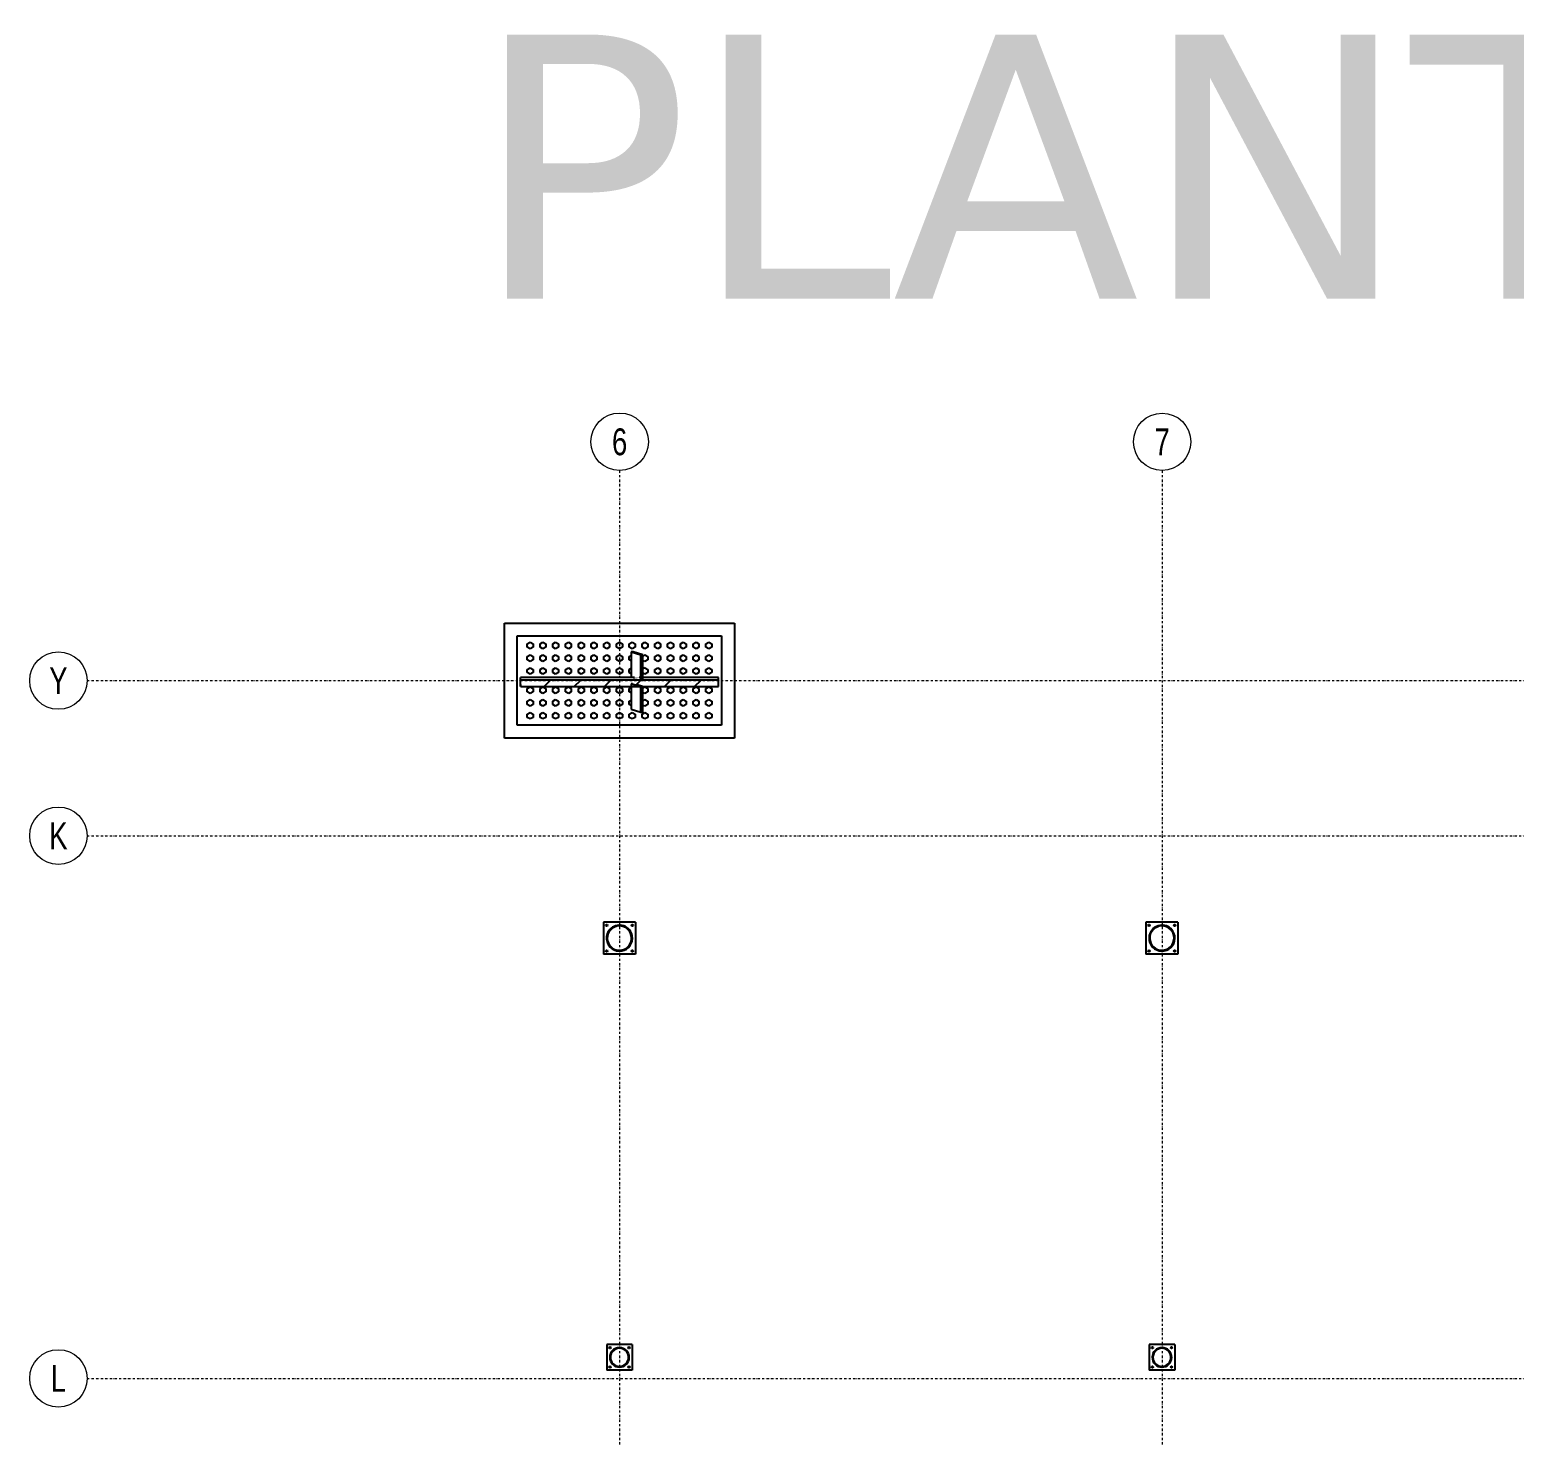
# Model space of a CAD drawing. Header units: millimetres. Extents: x 1541 to 289025, y -12015 to 47026.
# Drawn here: x 90658 to 92344, y -10374 to -8778 of the extents above; entities that cross this region are included whole.
import ezdxf
from ezdxf.enums import TextEntityAlignment as Align

# ---------------------------------------------------------------- set-up
doc = ezdxf.new("R2010")
doc.units = ezdxf.units.MM
doc.header["$LTSCALE"] = 0.1
for name, pattern in [('DASHDOTX2', [50.8, 25.4, -12.7, 0, -12.7]), ('DXK_LINE_DOT2', [3.9198, 1.9599, -1.9599]), ('Grid Line', [3.33375, 1.905, -0.47625, 0.47625, -0.47625])]:
    doc.linetypes.add(name, pattern=pattern)
doc.layers.get('0').update_dxf_attribs({"color": 255})
doc.layers.add('E_EJES', color=8, linetype='Continuous', lineweight=9)
doc.layers.add('E_EJES-1', color=8, linetype='Grid Line', lineweight=9)
doc.layers.add('TEXTO GENRAL', color=3, linetype='Continuous')
doc.styles.add('Swis721 LtCn BT_1', font='swisscl.ttf', dxfattribs={"height": 0.42})
doc.styles.add('TEXTO GENERAL', font='verdana.ttf', dxfattribs={"height": 0.9})

# ---------------------------------------------------------------- blocks, each defined once
blk = doc.blocks.new('Grid - CNI_NOMBRE EJES-372759-_26_00m_LOC COLUMNAS Y MUROS PISO 7')
at = {"layer": 'E_EJES'}
blk.add_circle((0, 0), 0.003, dxfattribs=at)

msp = doc.modelspace()

# ---------------------------------------------------------------- hatches: boundary and pattern name
at = {"linetype": 'Continuous'}
h = msp.add_hatch(dxfattribs=at)
h.set_pattern_fill('', scale=7.611392, style=0, pattern_type=0)
h.set_pattern_definition([(45, (91215.448, -9516.22), (-17.088, 17.088), [])])
h.paths.add_polyline_path([(91440.2, -9516.2), (91215.4, -9516.2), (91215.4, -9518.3), (91215.9, -9523.5), (91440.2, -9523.5)])
h = msp.add_hatch(color=96, dxfattribs=at)
h.paths.add_polyline_path([(91342.5, -9809.1), (91342.3, -9806.5), (91341.6, -9804), (91340.6, -9801.7), (91339.1, -9799.6), (91337.3, -9797.8), (91335.2, -9796.3), (91332.8, -9795.2), (91330.4, -9794.6), (91327.8, -9794.3), (91325.3, -9794.6), (91322.8, -9795.2), (91320.4, -9796.3), (91318.3, -9797.8), (91316.5, -9799.6), (91315.1, -9801.7), (91314, -9804), (91313.3, -9806.5), (91313.1, -9809.1), (91313.3, -9811.6), (91314, -9814.1), (91315.1, -9816.4), (91316.5, -9818.5), (91318.3, -9820.3), (91320.4, -9821.8), (91322.8, -9822.9), (91325.3, -9823.5), (91327.8, -9823.8), (91330.4, -9823.5), (91332.8, -9822.9), (91335.2, -9821.8), (91337.3, -9820.3), (91339.1, -9818.5), (91340.6, -9816.4), (91341.6, -9814.1), (91342.3, -9811.6)])
h.paths.add_polyline_path([(91340.8, -9813.8), (91339.8, -9816), (91338.4, -9818), (91336.7, -9819.7), (91334.7, -9821), (91332.5, -9822.1), (91330.2, -9822.7), (91327.8, -9822.9), (91325.4, -9822.7), (91323.1, -9822.1), (91320.9, -9821), (91318.9, -9819.7), (91317.2, -9818), (91315.8, -9816), (91314.8, -9813.8), (91314.2, -9811.5), (91314, -9809.1), (91314.2, -9806.7), (91314.8, -9804.3), (91315.8, -9802.1), (91317.2, -9800.2), (91318.9, -9798.5), (91320.9, -9797.1), (91323.1, -9796), (91325.4, -9795.4), (91327.8, -9795.2), (91330.2, -9795.4), (91332.5, -9796), (91334.7, -9797.1), (91336.7, -9798.5), (91338.4, -9800.2), (91339.8, -9802.1), (91340.8, -9804.3), (91341.4, -9806.7), (91341.7, -9809.1), (91341.4, -9811.5)])
h = msp.add_hatch(color=96, dxfattribs=at)
h.paths.add_polyline_path([(91958.7, -9809.1), (91958.5, -9806.5), (91957.8, -9804), (91956.7, -9801.7), (91955.2, -9799.6), (91953.4, -9797.8), (91951.3, -9796.3), (91949, -9795.2), (91946.5, -9794.6), (91944, -9794.3), (91941.4, -9794.6), (91938.9, -9795.2), (91936.6, -9796.3), (91934.5, -9797.8), (91932.7, -9799.6), (91931.2, -9801.7), (91930.1, -9804), (91929.5, -9806.5), (91929.3, -9809.1), (91929.5, -9811.6), (91930.1, -9814.1), (91931.2, -9816.4), (91932.7, -9818.5), (91934.5, -9820.3), (91936.6, -9821.8), (91938.9, -9822.9), (91941.4, -9823.5), (91944, -9823.8), (91946.5, -9823.5), (91949, -9822.9), (91951.3, -9821.8), (91953.4, -9820.3), (91955.2, -9818.5), (91956.7, -9816.4), (91957.8, -9814.1), (91958.5, -9811.6)])
h.paths.add_polyline_path([(91957, -9813.8), (91956, -9816), (91954.6, -9818), (91952.9, -9819.7), (91950.9, -9821), (91948.7, -9822.1), (91946.4, -9822.7), (91944, -9822.9), (91941.6, -9822.7), (91939.2, -9822.1), (91937, -9821), (91935.1, -9819.7), (91933.4, -9818), (91932, -9816), (91931, -9813.8), (91930.3, -9811.5), (91930.1, -9809.1), (91930.3, -9806.7), (91931, -9804.3), (91932, -9802.1), (91933.4, -9800.2), (91935.1, -9798.5), (91937, -9797.1), (91939.2, -9796), (91941.6, -9795.4), (91944, -9795.2), (91946.4, -9795.4), (91948.7, -9796), (91950.9, -9797.1), (91952.9, -9798.5), (91954.6, -9800.2), (91956, -9802.1), (91957, -9804.3), (91957.6, -9806.7), (91957.8, -9809.1), (91957.6, -9811.5)])
h = msp.add_hatch(color=96, dxfattribs=at)
h.paths.add_polyline_path([(91338.9, -10285.1), (91338.6, -10282.9), (91338, -10280.9), (91337, -10279), (91335.6, -10277.3), (91333.9, -10275.9), (91332, -10274.9), (91330, -10274.3), (91327.8, -10274), (91325.6, -10274.3), (91323.6, -10274.9), (91321.7, -10275.9), (91320, -10277.3), (91318.6, -10279), (91317.6, -10280.9), (91317, -10282.9), (91316.8, -10285.1), (91317, -10287.3), (91317.6, -10289.3), (91318.6, -10291.2), (91320, -10292.9), (91321.7, -10294.3), (91323.6, -10295.3), (91325.6, -10295.9), (91327.8, -10296.2), (91330, -10295.9), (91332, -10295.3), (91333.9, -10294.3), (91335.6, -10292.9), (91337, -10291.2), (91338, -10289.3), (91338.6, -10287.3)])
h.paths.add_polyline_path([(91337.3, -10289.1), (91336.4, -10290.8), (91335.1, -10292.4), (91333.5, -10293.7), (91331.8, -10294.6), (91329.8, -10295.2), (91327.8, -10295.4), (91325.8, -10295.2), (91323.9, -10294.6), (91322.1, -10293.7), (91320.5, -10292.4), (91319.2, -10290.8), (91318.3, -10289.1), (91317.7, -10287.1), (91317.5, -10285.1), (91317.7, -10283.1), (91318.3, -10281.1), (91319.2, -10279.4), (91320.5, -10277.8), (91322.1, -10276.5), (91323.9, -10275.6), (91325.8, -10275), (91327.8, -10274.8), (91329.8, -10275), (91331.8, -10275.6), (91333.5, -10276.5), (91335.1, -10277.8), (91336.4, -10279.4), (91337.3, -10281.1), (91337.9, -10283.1), (91338.1, -10285.1), (91337.9, -10287.1)])
h = msp.add_hatch(color=96, dxfattribs=at)
h.paths.add_polyline_path([(91955, -10285.1), (91954.8, -10282.9), (91954.2, -10280.9), (91953.2, -10279), (91951.8, -10277.3), (91950.1, -10275.9), (91948.2, -10274.9), (91946.1, -10274.3), (91944, -10274), (91941.8, -10274.3), (91939.7, -10274.9), (91937.8, -10275.9), (91936.2, -10277.3), (91934.8, -10279), (91933.8, -10280.9), (91933.1, -10282.9), (91932.9, -10285.1), (91933.1, -10287.3), (91933.8, -10289.3), (91934.8, -10291.2), (91936.2, -10292.9), (91937.8, -10294.3), (91939.7, -10295.3), (91941.8, -10295.9), (91944, -10296.2), (91946.1, -10295.9), (91948.2, -10295.3), (91950.1, -10294.3), (91951.8, -10292.9), (91953.2, -10291.2), (91954.2, -10289.3), (91954.8, -10287.3)])
h.paths.add_polyline_path([(91953.5, -10289.1), (91952.6, -10290.8), (91951.3, -10292.4), (91949.7, -10293.7), (91947.9, -10294.6), (91946, -10295.2), (91944, -10295.4), (91942, -10295.2), (91940, -10294.6), (91938.2, -10293.7), (91936.7, -10292.4), (91935.4, -10290.8), (91934.4, -10289.1), (91933.8, -10287.1), (91933.6, -10285.1), (91933.8, -10283.1), (91934.4, -10281.1), (91935.4, -10279.4), (91936.7, -10277.8), (91938.2, -10276.5), (91940, -10275.6), (91942, -10275), (91944, -10274.8), (91946, -10275), (91947.9, -10275.6), (91949.7, -10276.5), (91951.3, -10277.8), (91952.6, -10279.4), (91953.5, -10281.1), (91954.1, -10283.1), (91954.3, -10285.1), (91954.1, -10287.1)])

# ---------------------------------------------------------------- linework, layer by layer
at = {"color": 2, "linetype": 'Continuous'}
for p, q in [((91197.3, -9582), (91197.3, -9451.5)), ((91197.3, -9451.5), (91458.3, -9451.5)), ((91458.3, -9451.5), (91458.3, -9582)), ((91211.8, -9567.5), (91211.8, -9466)), ((91211.8, -9466), (91443.8, -9466)), ((91443.8, -9466), (91443.8, -9567.5)), ((91341.2, -9484.1), (91341.1, -9513.1)), ((91343.4, -9484.1), (91341.2, -9484.1)), ((91341.2, -9484.1), (91351.9, -9487.3)), ((91354.3, -9487.3), (91343.4, -9484.1)), ((91351.9, -9516.4), (91351.9, -9487.3)), ((91351.9, -9487.3), (91354.3, -9487.3)), ((91354.3, -9516.4), (91354.3, -9487.3)), ((91215.4, -9516.2), (91215.4, -9513.1)), ((91341.1, -9513.1), (91215.4, -9513.1)), ((91215.4, -9518.3), (91215.4, -9516.2)), ((91440.2, -9516.2), (91215.4, -9516.2)), ((91215.4, -9523.5), (91215.4, -9518.3)), ((91215.9, -9523.5), (91215.4, -9518.3)), ((91215.9, -9523.5), (91215.4, -9523.5)), ((91215.9, -9523.5), (91440.2, -9523.5)), ((91341.2, -9523.5), (91341.1, -9549.3)), ((91341.2, -9520.2), (91341.2, -9523.5)), ((91351.9, -9516.4), (91354.3, -9516.4)), ((91351.9, -9552.5), (91351.9, -9523.4)), ((91351.9, -9523.4), (91354.3, -9523.5)), ((91440.2, -9513.1), (91354.3, -9513.1)), ((91354.3, -9552.6), (91354.3, -9523.5)), ((91440.2, -9516.2), (91440.2, -9513.1)), ((91440.2, -9523.5), (91440.2, -9516.2)), ((91341.1, -9549.3), (91351.9, -9552.5)), ((91351.9, -9552.5), (91354.3, -9552.6)), ((91443.8, -9567.5), (91211.8, -9567.5)), ((91458.3, -9582), (91197.3, -9582)), ((91345.9, -9790.9), (91309.7, -9790.9)), ((91309.7, -9790.9), (91309.7, -9827.2)), ((91345.9, -9790.9), (91345.9, -9827.2)), ((91962.1, -9790.9), (91925.8, -9790.9)), ((91925.8, -9790.9), (91925.8, -9827.2)), ((91962.1, -9790.9), (91962.1, -9827.2)), ((91345.9, -9827.2), (91309.7, -9827.2)), ((91962.1, -9827.2), (91925.8, -9827.2)), ((91342.3, -10270.6), (91313.3, -10270.6)), ((91313.3, -10270.6), (91313.3, -10299.6)), ((91342.3, -10270.6), (91342.3, -10299.6)), ((91958.5, -10270.6), (91929.5, -10270.6)), ((91929.5, -10270.6), (91929.5, -10299.6)), ((91958.5, -10270.6), (91958.5, -10299.6)), ((91342.3, -10299.6), (91313.3, -10299.6)), ((91958.5, -10299.6), (91929.5, -10299.6))]:
    msp.add_line(p, q, dxfattribs=at)
at = {"color": 7, "linetype": 'Continuous'}
for p, q in [((91223.1, -9475), (91226.3, -9473.1)), ((91223.1, -9478.7), (91223.1, -9475)), ((91226.3, -9473.1), (91229.6, -9475)), ((91229.6, -9475), (91229.6, -9478.7)), ((91237.6, -9475), (91240.8, -9473.1)), ((91237.6, -9478.7), (91237.6, -9475)), ((91240.8, -9473.1), (91244.1, -9475)), ((91244.1, -9475), (91244.1, -9478.7)), ((91252.1, -9475), (91255.3, -9473.1)), ((91252.1, -9478.7), (91252.1, -9475)), ((91255.3, -9473.1), (91258.6, -9475)), ((91258.6, -9475), (91258.6, -9478.7)), ((91266.6, -9475), (91269.8, -9473.1)), ((91266.6, -9478.7), (91266.6, -9475)), ((91269.8, -9473.1), (91273.1, -9475)), ((91273.1, -9475), (91273.1, -9478.7)), ((91281.1, -9475), (91284.3, -9473.1)), ((91281.1, -9478.7), (91281.1, -9475)), ((91284.3, -9473.1), (91287.6, -9475)), ((91287.6, -9475), (91287.6, -9478.7)), ((91295.5, -9475), (91298.8, -9473.1)), ((91295.5, -9478.7), (91295.5, -9475)), ((91298.8, -9473.1), (91302.1, -9475)), ((91302.1, -9475), (91302.1, -9478.7)), ((91310, -9475), (91313.3, -9473.1)), ((91310, -9478.7), (91310, -9475)), ((91313.3, -9473.1), (91316.6, -9475)), ((91316.6, -9475), (91316.6, -9478.7)), ((91324.5, -9475), (91327.8, -9473.1)), ((91324.5, -9478.7), (91324.5, -9475)), ((91327.8, -9473.1), (91331.1, -9475)), ((91331.1, -9475), (91331.1, -9478.7)), ((91339, -9475), (91342.3, -9473.1)), ((91339, -9478.7), (91339, -9475)), ((91342.3, -9473.1), (91345.6, -9475)), ((91345.6, -9475), (91345.6, -9478.7)), ((91353.5, -9475), (91356.8, -9473.1)), ((91353.5, -9478.7), (91353.5, -9475)), ((91356.8, -9473.1), (91360.1, -9475)), ((91360.1, -9475), (91360.1, -9478.7)), ((91368, -9475), (91371.3, -9473.1)), ((91368, -9478.7), (91368, -9475)), ((91371.3, -9473.1), (91374.6, -9475)), ((91374.6, -9475), (91374.6, -9478.7)), ((91382.5, -9475), (91385.8, -9473.1)), ((91382.5, -9478.7), (91382.5, -9475)), ((91385.8, -9473.1), (91389.1, -9475)), ((91389.1, -9475), (91389.1, -9478.7)), ((91397, -9475), (91400.3, -9473.1)), ((91397, -9478.7), (91397, -9475)), ((91400.3, -9473.1), (91403.6, -9475)), ((91403.6, -9475), (91403.6, -9478.7)), ((91411.5, -9475), (91414.8, -9473.1)), ((91411.5, -9478.7), (91411.5, -9475)), ((91414.8, -9473.1), (91418.1, -9475)), ((91418.1, -9475), (91418.1, -9478.7)), ((91426, -9475), (91429.3, -9473.1)), ((91426, -9478.7), (91426, -9475)), ((91429.3, -9473.1), (91432.6, -9475)), ((91432.6, -9475), (91432.6, -9478.7)), ((91226.3, -9480.6), (91223.1, -9478.7)), ((91223.1, -9489.5), (91226.3, -9487.6)), ((91223.1, -9493.2), (91223.1, -9489.5)), ((91226.3, -9495.1), (91223.1, -9493.2)), ((91229.6, -9478.7), (91226.3, -9480.6)), ((91226.3, -9487.6), (91229.6, -9489.5)), ((91229.6, -9493.2), (91226.3, -9495.1)), ((91229.6, -9489.5), (91229.6, -9493.2)), ((91240.8, -9480.6), (91237.6, -9478.7)), ((91237.6, -9489.5), (91240.8, -9487.6)), ((91237.6, -9493.2), (91237.6, -9489.5)), ((91240.8, -9495.1), (91237.6, -9493.2)), ((91244.1, -9478.7), (91240.8, -9480.6)), ((91240.8, -9487.6), (91244.1, -9489.5)), ((91244.1, -9493.2), (91240.8, -9495.1)), ((91244.1, -9489.5), (91244.1, -9493.2)), ((91255.3, -9480.6), (91252.1, -9478.7)), ((91252.1, -9489.5), (91255.3, -9487.6)), ((91252.1, -9493.2), (91252.1, -9489.5)), ((91255.3, -9495.1), (91252.1, -9493.2)), ((91258.6, -9478.7), (91255.3, -9480.6)), ((91255.3, -9487.6), (91258.6, -9489.5)), ((91258.6, -9493.2), (91255.3, -9495.1)), ((91258.6, -9489.5), (91258.6, -9493.2)), ((91269.8, -9480.6), (91266.6, -9478.7)), ((91266.6, -9489.5), (91269.8, -9487.6)), ((91266.6, -9493.2), (91266.6, -9489.5)), ((91269.8, -9495.1), (91266.6, -9493.2)), ((91273.1, -9478.7), (91269.8, -9480.6)), ((91269.8, -9487.6), (91273.1, -9489.5)), ((91273.1, -9493.2), (91269.8, -9495.1)), ((91273.1, -9489.5), (91273.1, -9493.2)), ((91284.3, -9480.6), (91281.1, -9478.7)), ((91281.1, -9489.5), (91284.3, -9487.6)), ((91281.1, -9493.2), (91281.1, -9489.5)), ((91284.3, -9495.1), (91281.1, -9493.2)), ((91287.6, -9478.7), (91284.3, -9480.6)), ((91284.3, -9487.6), (91287.6, -9489.5)), ((91287.6, -9493.2), (91284.3, -9495.1)), ((91287.6, -9489.5), (91287.6, -9493.2)), ((91298.8, -9480.6), (91295.5, -9478.7)), ((91295.5, -9489.5), (91298.8, -9487.6)), ((91295.5, -9493.2), (91295.5, -9489.5)), ((91298.8, -9495.1), (91295.5, -9493.2)), ((91302.1, -9478.7), (91298.8, -9480.6)), ((91298.8, -9487.6), (91302.1, -9489.5)), ((91302.1, -9493.2), (91298.8, -9495.1)), ((91302.1, -9489.5), (91302.1, -9493.2)), ((91313.3, -9480.6), (91310, -9478.7)), ((91310, -9489.5), (91313.3, -9487.6)), ((91310, -9493.2), (91310, -9489.5)), ((91313.3, -9495.1), (91310, -9493.2)), ((91316.6, -9478.7), (91313.3, -9480.6)), ((91313.3, -9487.6), (91316.6, -9489.5)), ((91316.6, -9493.2), (91313.3, -9495.1)), ((91316.6, -9489.5), (91316.6, -9493.2)), ((91327.8, -9480.6), (91324.5, -9478.7)), ((91324.5, -9489.5), (91327.8, -9487.6)), ((91324.5, -9493.2), (91324.5, -9489.5)), ((91327.8, -9495.1), (91324.5, -9493.2)), ((91331.1, -9478.7), (91327.8, -9480.6)), ((91327.8, -9487.6), (91331.1, -9489.5)), ((91331.1, -9493.2), (91327.8, -9495.1)), ((91331.1, -9489.5), (91331.1, -9493.2)), ((91342.3, -9480.6), (91339, -9478.7)), ((91339, -9489.5), (91341.8, -9487.9)), ((91339, -9493.2), (91339, -9489.5)), ((91341.8, -9494.8), (91339, -9493.2)), ((91345.6, -9478.7), (91342.3, -9480.6)), ((91356.8, -9480.6), (91353.5, -9478.7)), ((91356.8, -9487.6), (91354.3, -9489)), ((91356.8, -9495.1), (91354.3, -9493.7)), ((91360.1, -9478.7), (91356.8, -9480.6)), ((91356.8, -9487.6), (91360.1, -9489.5)), ((91360.1, -9493.2), (91356.8, -9495.1)), ((91360.1, -9489.5), (91360.1, -9493.2)), ((91371.3, -9480.6), (91368, -9478.7)), ((91368, -9489.5), (91371.3, -9487.6)), ((91368, -9493.2), (91368, -9489.5)), ((91371.3, -9495.1), (91368, -9493.2)), ((91374.6, -9478.7), (91371.3, -9480.6)), ((91371.3, -9487.6), (91374.6, -9489.5)), ((91374.6, -9493.2), (91371.3, -9495.1)), ((91374.6, -9489.5), (91374.6, -9493.2)), ((91385.8, -9480.6), (91382.5, -9478.7)), ((91382.5, -9489.5), (91385.8, -9487.6)), ((91382.5, -9493.2), (91382.5, -9489.5)), ((91385.8, -9495.1), (91382.5, -9493.2)), ((91389.1, -9478.7), (91385.8, -9480.6)), ((91385.8, -9487.6), (91389.1, -9489.5)), ((91389.1, -9493.2), (91385.8, -9495.1)), ((91389.1, -9489.5), (91389.1, -9493.2)), ((91400.3, -9480.6), (91397, -9478.7)), ((91397, -9489.5), (91400.3, -9487.6)), ((91397, -9493.2), (91397, -9489.5)), ((91400.3, -9495.1), (91397, -9493.2)), ((91403.6, -9478.7), (91400.3, -9480.6)), ((91400.3, -9487.6), (91403.6, -9489.5)), ((91403.6, -9493.2), (91400.3, -9495.1)), ((91403.6, -9489.5), (91403.6, -9493.2)), ((91414.8, -9480.6), (91411.5, -9478.7)), ((91411.5, -9489.5), (91414.8, -9487.6)), ((91411.5, -9493.2), (91411.5, -9489.5)), ((91414.8, -9495.1), (91411.5, -9493.2)), ((91418.1, -9478.7), (91414.8, -9480.6)), ((91414.8, -9487.6), (91418.1, -9489.5)), ((91418.1, -9493.2), (91414.8, -9495.1)), ((91418.1, -9489.5), (91418.1, -9493.2)), ((91429.3, -9480.6), (91426, -9478.7)), ((91426, -9489.5), (91429.3, -9487.6)), ((91426, -9493.2), (91426, -9489.5)), ((91429.3, -9495.1), (91426, -9493.2)), ((91432.6, -9478.7), (91429.3, -9480.6)), ((91429.3, -9487.6), (91432.6, -9489.5)), ((91432.6, -9493.2), (91429.3, -9495.1)), ((91432.6, -9489.5), (91432.6, -9493.2)), ((91223.1, -9504), (91226.3, -9502.1)), ((91223.1, -9507.7), (91223.1, -9504)), ((91226.3, -9509.6), (91223.1, -9507.7)), ((91226.3, -9502.1), (91229.6, -9504)), ((91229.6, -9507.7), (91226.3, -9509.6)), ((91229.6, -9504), (91229.6, -9507.7)), ((91237.6, -9504), (91240.8, -9502.1)), ((91237.6, -9507.7), (91237.6, -9504)), ((91240.8, -9509.6), (91237.6, -9507.7)), ((91240.8, -9502.1), (91244.1, -9504)), ((91244.1, -9507.7), (91240.8, -9509.6)), ((91244.1, -9504), (91244.1, -9507.7)), ((91252.1, -9504), (91255.3, -9502.1)), ((91252.1, -9507.7), (91252.1, -9504)), ((91255.3, -9509.6), (91252.1, -9507.7)), ((91255.3, -9502.1), (91258.6, -9504)), ((91258.6, -9507.7), (91255.3, -9509.6)), ((91258.6, -9504), (91258.6, -9507.7)), ((91266.6, -9504), (91269.8, -9502.1)), ((91266.6, -9507.7), (91266.6, -9504)), ((91269.8, -9509.6), (91266.6, -9507.7)), ((91269.8, -9502.1), (91273.1, -9504)), ((91273.1, -9507.7), (91269.8, -9509.6)), ((91273.1, -9504), (91273.1, -9507.7)), ((91281.1, -9504), (91284.3, -9502.1)), ((91281.1, -9507.7), (91281.1, -9504)), ((91284.3, -9509.6), (91281.1, -9507.7)), ((91284.3, -9502.1), (91287.6, -9504)), ((91287.6, -9507.7), (91284.3, -9509.6)), ((91287.6, -9504), (91287.6, -9507.7)), ((91295.5, -9504), (91298.8, -9502.1)), ((91295.5, -9507.7), (91295.5, -9504)), ((91298.8, -9509.6), (91295.5, -9507.7)), ((91298.8, -9502.1), (91302.1, -9504)), ((91302.1, -9507.7), (91298.8, -9509.6)), ((91302.1, -9504), (91302.1, -9507.7)), ((91310, -9504), (91313.3, -9502.1)), ((91310, -9507.7), (91310, -9504)), ((91313.3, -9509.6), (91310, -9507.7)), ((91313.3, -9502.1), (91316.6, -9504)), ((91316.6, -9507.7), (91313.3, -9509.6)), ((91316.6, -9504), (91316.6, -9507.7)), ((91324.5, -9504), (91327.8, -9502.1)), ((91324.5, -9507.7), (91324.5, -9504)), ((91327.8, -9509.6), (91324.5, -9507.7)), ((91327.8, -9502.1), (91331.1, -9504)), ((91331.1, -9507.7), (91327.8, -9509.6)), ((91331.1, -9504), (91331.1, -9507.7)), ((91339, -9504), (91341.8, -9502.4)), ((91339, -9507.7), (91339, -9504)), ((91341.8, -9509.3), (91339, -9507.7)), ((91356.8, -9502.1), (91354.3, -9503.5)), ((91356.8, -9509.6), (91354.3, -9508.2)), ((91356.8, -9502.1), (91360.1, -9504)), ((91360.1, -9507.7), (91356.8, -9509.6)), ((91360.1, -9504), (91360.1, -9507.7)), ((91368, -9504), (91371.3, -9502.1)), ((91368, -9507.7), (91368, -9504)), ((91371.3, -9509.6), (91368, -9507.7)), ((91371.3, -9502.1), (91374.6, -9504)), ((91374.6, -9507.7), (91371.3, -9509.6)), ((91374.6, -9504), (91374.6, -9507.7)), ((91382.5, -9504), (91385.8, -9502.1)), ((91382.5, -9507.7), (91382.5, -9504)), ((91385.8, -9509.6), (91382.5, -9507.7)), ((91385.8, -9502.1), (91389.1, -9504)), ((91389.1, -9507.7), (91385.8, -9509.6)), ((91389.1, -9504), (91389.1, -9507.7)), ((91397, -9504), (91400.3, -9502.1)), ((91397, -9507.7), (91397, -9504)), ((91400.3, -9509.6), (91397, -9507.7)), ((91400.3, -9502.1), (91403.6, -9504)), ((91403.6, -9507.7), (91400.3, -9509.6)), ((91403.6, -9504), (91403.6, -9507.7)), ((91411.5, -9504), (91414.8, -9502.1)), ((91411.5, -9507.7), (91411.5, -9504)), ((91414.8, -9509.6), (91411.5, -9507.7)), ((91414.8, -9502.1), (91418.1, -9504)), ((91418.1, -9507.7), (91414.8, -9509.6)), ((91418.1, -9504), (91418.1, -9507.7)), ((91426, -9504), (91429.3, -9502.1)), ((91426, -9507.7), (91426, -9504)), ((91429.3, -9509.6), (91426, -9507.7)), ((91429.3, -9502.1), (91432.6, -9504)), ((91432.6, -9507.7), (91429.3, -9509.6)), ((91432.6, -9504), (91432.6, -9507.7)), ((91223.1, -9525.7), (91226.3, -9523.8)), ((91223.1, -9529.5), (91223.1, -9525.7)), ((91226.3, -9523.8), (91229.6, -9525.7)), ((91229.6, -9525.7), (91229.6, -9529.5)), ((91237.6, -9525.7), (91240.8, -9523.8)), ((91237.6, -9529.5), (91237.6, -9525.7)), ((91240.8, -9523.8), (91244.1, -9525.7)), ((91244.1, -9525.7), (91244.1, -9529.5)), ((91252.1, -9525.7), (91255.3, -9523.8)), ((91252.1, -9529.5), (91252.1, -9525.7)), ((91255.3, -9523.8), (91258.6, -9525.7)), ((91258.6, -9525.7), (91258.6, -9529.5)), ((91266.6, -9525.7), (91269.8, -9523.8)), ((91266.6, -9529.5), (91266.6, -9525.7)), ((91269.8, -9523.8), (91273.1, -9525.7)), ((91273.1, -9525.7), (91273.1, -9529.5)), ((91281.1, -9525.7), (91284.3, -9523.8)), ((91281.1, -9529.5), (91281.1, -9525.7)), ((91284.3, -9523.8), (91287.6, -9525.7)), ((91287.6, -9525.7), (91287.6, -9529.5)), ((91295.5, -9525.7), (91298.8, -9523.8)), ((91295.5, -9529.5), (91295.5, -9525.7)), ((91298.8, -9523.8), (91302.1, -9525.7)), ((91302.1, -9525.7), (91302.1, -9529.5)), ((91310, -9525.7), (91313.3, -9523.8)), ((91310, -9529.5), (91310, -9525.7)), ((91313.3, -9523.8), (91316.6, -9525.7)), ((91316.6, -9525.7), (91316.6, -9529.5)), ((91324.5, -9525.7), (91327.8, -9523.8)), ((91324.5, -9529.5), (91324.5, -9525.7)), ((91327.8, -9523.8), (91331.1, -9525.7)), ((91331.1, -9525.7), (91331.1, -9529.5)), ((91339, -9525.7), (91341.8, -9524.1)), ((91339, -9529.5), (91339, -9525.7)), ((91356.8, -9523.8), (91354.3, -9525.3)), ((91356.8, -9523.8), (91360.1, -9525.7)), ((91360.1, -9525.7), (91360.1, -9529.5)), ((91368, -9525.7), (91371.3, -9523.8)), ((91368, -9529.5), (91368, -9525.7)), ((91371.3, -9523.8), (91374.6, -9525.7)), ((91374.6, -9525.7), (91374.6, -9529.5)), ((91382.5, -9525.7), (91385.8, -9523.8)), ((91382.5, -9529.5), (91382.5, -9525.7)), ((91385.8, -9523.8), (91389.1, -9525.7)), ((91389.1, -9525.7), (91389.1, -9529.5)), ((91397, -9525.7), (91400.3, -9523.8)), ((91397, -9529.5), (91397, -9525.7)), ((91400.3, -9523.8), (91403.6, -9525.7)), ((91403.6, -9525.7), (91403.6, -9529.5)), ((91411.5, -9525.7), (91414.8, -9523.8)), ((91411.5, -9529.5), (91411.5, -9525.7)), ((91414.8, -9523.8), (91418.1, -9525.7)), ((91418.1, -9525.7), (91418.1, -9529.5)), ((91426, -9525.7), (91429.3, -9523.8)), ((91426, -9529.5), (91426, -9525.7)), ((91429.3, -9523.8), (91432.6, -9525.7)), ((91432.6, -9525.7), (91432.6, -9529.5)), ((91226.3, -9531.4), (91223.1, -9529.5)), ((91223.1, -9540.2), (91226.3, -9538.3)), ((91223.1, -9544), (91223.1, -9540.2)), ((91226.3, -9545.9), (91223.1, -9544)), ((91229.6, -9529.5), (91226.3, -9531.4)), ((91226.3, -9538.3), (91229.6, -9540.2)), ((91229.6, -9544), (91226.3, -9545.9)), ((91229.6, -9540.2), (91229.6, -9544)), ((91240.8, -9531.4), (91237.6, -9529.5)), ((91237.6, -9540.2), (91240.8, -9538.3)), ((91237.6, -9544), (91237.6, -9540.2)), ((91240.8, -9545.9), (91237.6, -9544)), ((91244.1, -9529.5), (91240.8, -9531.4)), ((91240.8, -9538.3), (91244.1, -9540.2)), ((91244.1, -9544), (91240.8, -9545.9)), ((91244.1, -9540.2), (91244.1, -9544)), ((91255.3, -9531.4), (91252.1, -9529.5)), ((91252.1, -9540.2), (91255.3, -9538.3)), ((91252.1, -9544), (91252.1, -9540.2)), ((91255.3, -9545.9), (91252.1, -9544)), ((91258.6, -9529.5), (91255.3, -9531.4)), ((91255.3, -9538.3), (91258.6, -9540.2)), ((91258.6, -9544), (91255.3, -9545.9)), ((91258.6, -9540.2), (91258.6, -9544)), ((91269.8, -9531.4), (91266.6, -9529.5)), ((91266.6, -9540.2), (91269.8, -9538.3)), ((91266.6, -9544), (91266.6, -9540.2)), ((91269.8, -9545.9), (91266.6, -9544)), ((91273.1, -9529.5), (91269.8, -9531.4)), ((91269.8, -9538.3), (91273.1, -9540.2)), ((91273.1, -9544), (91269.8, -9545.9)), ((91273.1, -9540.2), (91273.1, -9544)), ((91284.3, -9531.4), (91281.1, -9529.5)), ((91281.1, -9540.2), (91284.3, -9538.3)), ((91281.1, -9544), (91281.1, -9540.2)), ((91284.3, -9545.9), (91281.1, -9544)), ((91287.6, -9529.5), (91284.3, -9531.4)), ((91284.3, -9538.3), (91287.6, -9540.2)), ((91287.6, -9544), (91284.3, -9545.9)), ((91287.6, -9540.2), (91287.6, -9544)), ((91298.8, -9531.4), (91295.5, -9529.5)), ((91295.5, -9540.2), (91298.8, -9538.3)), ((91295.5, -9544), (91295.5, -9540.2)), ((91298.8, -9545.9), (91295.5, -9544)), ((91302.1, -9529.5), (91298.8, -9531.4)), ((91298.8, -9538.3), (91302.1, -9540.2)), ((91302.1, -9544), (91298.8, -9545.9)), ((91302.1, -9540.2), (91302.1, -9544)), ((91313.3, -9531.4), (91310, -9529.5)), ((91310, -9540.2), (91313.3, -9538.3)), ((91310, -9544), (91310, -9540.2)), ((91313.3, -9545.9), (91310, -9544)), ((91316.6, -9529.5), (91313.3, -9531.4)), ((91313.3, -9538.3), (91316.6, -9540.2)), ((91316.6, -9544), (91313.3, -9545.9)), ((91316.6, -9540.2), (91316.6, -9544)), ((91327.8, -9531.4), (91324.5, -9529.5)), ((91324.5, -9540.2), (91327.8, -9538.3)), ((91324.5, -9544), (91324.5, -9540.2)), ((91327.8, -9545.9), (91324.5, -9544)), ((91331.1, -9529.5), (91327.8, -9531.4)), ((91327.8, -9538.3), (91331.1, -9540.2)), ((91331.1, -9544), (91327.8, -9545.9)), ((91331.1, -9540.2), (91331.1, -9544)), ((91341.8, -9531), (91339, -9529.5)), ((91339, -9540.2), (91341.8, -9538.6)), ((91339, -9544), (91339, -9540.2)), ((91341.8, -9545.5), (91339, -9544)), ((91356.8, -9531.4), (91354.3, -9529.9)), ((91356.8, -9538.3), (91354.3, -9539.8)), ((91356.8, -9545.9), (91354.3, -9544.4)), ((91360.1, -9529.5), (91356.8, -9531.4)), ((91356.8, -9538.3), (91360.1, -9540.2)), ((91360.1, -9544), (91356.8, -9545.9)), ((91360.1, -9540.2), (91360.1, -9544)), ((91371.3, -9531.4), (91368, -9529.5)), ((91368, -9540.2), (91371.3, -9538.3)), ((91368, -9544), (91368, -9540.2)), ((91371.3, -9545.9), (91368, -9544)), ((91374.6, -9529.5), (91371.3, -9531.4)), ((91371.3, -9538.3), (91374.6, -9540.2)), ((91374.6, -9544), (91371.3, -9545.9)), ((91374.6, -9540.2), (91374.6, -9544)), ((91385.8, -9531.4), (91382.5, -9529.5)), ((91382.5, -9540.2), (91385.8, -9538.3)), ((91382.5, -9544), (91382.5, -9540.2)), ((91385.8, -9545.9), (91382.5, -9544)), ((91389.1, -9529.5), (91385.8, -9531.4)), ((91385.8, -9538.3), (91389.1, -9540.2)), ((91389.1, -9544), (91385.8, -9545.9)), ((91389.1, -9540.2), (91389.1, -9544)), ((91400.3, -9531.4), (91397, -9529.5)), ((91397, -9540.2), (91400.3, -9538.3)), ((91397, -9544), (91397, -9540.2)), ((91400.3, -9545.9), (91397, -9544)), ((91403.6, -9529.5), (91400.3, -9531.4)), ((91400.3, -9538.3), (91403.6, -9540.2)), ((91403.6, -9544), (91400.3, -9545.9)), ((91403.6, -9540.2), (91403.6, -9544)), ((91414.8, -9531.4), (91411.5, -9529.5)), ((91411.5, -9540.2), (91414.8, -9538.3)), ((91411.5, -9544), (91411.5, -9540.2)), ((91414.8, -9545.9), (91411.5, -9544)), ((91418.1, -9529.5), (91414.8, -9531.4)), ((91414.8, -9538.3), (91418.1, -9540.2)), ((91418.1, -9544), (91414.8, -9545.9)), ((91418.1, -9540.2), (91418.1, -9544)), ((91429.3, -9531.4), (91426, -9529.5)), ((91426, -9540.2), (91429.3, -9538.3)), ((91426, -9544), (91426, -9540.2)), ((91429.3, -9545.9), (91426, -9544)), ((91432.6, -9529.5), (91429.3, -9531.4)), ((91429.3, -9538.3), (91432.6, -9540.2)), ((91432.6, -9544), (91429.3, -9545.9)), ((91432.6, -9540.2), (91432.6, -9544)), ((91223.1, -9554.7), (91226.3, -9552.8)), ((91223.1, -9558.5), (91223.1, -9554.7)), ((91226.3, -9560.3), (91223.1, -9558.5)), ((91226.3, -9552.8), (91229.6, -9554.7)), ((91229.6, -9558.5), (91226.3, -9560.3)), ((91229.6, -9554.7), (91229.6, -9558.5)), ((91237.6, -9554.7), (91240.8, -9552.8)), ((91237.6, -9558.5), (91237.6, -9554.7)), ((91240.8, -9560.3), (91237.6, -9558.5)), ((91240.8, -9552.8), (91244.1, -9554.7)), ((91244.1, -9558.5), (91240.8, -9560.3)), ((91244.1, -9554.7), (91244.1, -9558.5)), ((91252.1, -9554.7), (91255.3, -9552.8)), ((91252.1, -9558.5), (91252.1, -9554.7)), ((91255.3, -9560.3), (91252.1, -9558.5)), ((91255.3, -9552.8), (91258.6, -9554.7)), ((91258.6, -9558.5), (91255.3, -9560.3)), ((91258.6, -9554.7), (91258.6, -9558.5)), ((91266.6, -9554.7), (91269.8, -9552.8)), ((91266.6, -9558.5), (91266.6, -9554.7)), ((91269.8, -9560.3), (91266.6, -9558.5)), ((91269.8, -9552.8), (91273.1, -9554.7)), ((91273.1, -9558.5), (91269.8, -9560.3)), ((91273.1, -9554.7), (91273.1, -9558.5)), ((91281.1, -9554.7), (91284.3, -9552.8)), ((91281.1, -9558.5), (91281.1, -9554.7)), ((91284.3, -9560.3), (91281.1, -9558.5)), ((91284.3, -9552.8), (91287.6, -9554.7)), ((91287.6, -9558.5), (91284.3, -9560.3)), ((91287.6, -9554.7), (91287.6, -9558.5)), ((91295.5, -9554.7), (91298.8, -9552.8)), ((91295.5, -9558.5), (91295.5, -9554.7)), ((91298.8, -9560.3), (91295.5, -9558.5)), ((91298.8, -9552.8), (91302.1, -9554.7)), ((91302.1, -9558.5), (91298.8, -9560.3)), ((91302.1, -9554.7), (91302.1, -9558.5)), ((91310, -9554.7), (91313.3, -9552.8)), ((91310, -9558.5), (91310, -9554.7)), ((91313.3, -9560.3), (91310, -9558.5)), ((91313.3, -9552.8), (91316.6, -9554.7)), ((91316.6, -9558.5), (91313.3, -9560.3)), ((91316.6, -9554.7), (91316.6, -9558.5)), ((91324.5, -9554.7), (91327.8, -9552.8)), ((91324.5, -9558.5), (91324.5, -9554.7)), ((91327.8, -9560.3), (91324.5, -9558.5)), ((91327.8, -9552.8), (91331.1, -9554.7)), ((91331.1, -9558.5), (91327.8, -9560.3)), ((91331.1, -9554.7), (91331.1, -9558.5)), ((91339, -9554.7), (91342.3, -9552.8)), ((91339, -9558.5), (91339, -9554.7)), ((91342.3, -9560.3), (91339, -9558.5)), ((91342.3, -9552.8), (91345.6, -9554.7)), ((91345.6, -9558.5), (91342.3, -9560.3)), ((91345.6, -9554.7), (91345.6, -9558.5)), ((91353.5, -9554.7), (91356.8, -9552.8)), ((91353.5, -9558.5), (91353.5, -9554.7)), ((91356.8, -9560.3), (91353.5, -9558.5)), ((91356.8, -9552.8), (91360.1, -9554.7)), ((91360.1, -9558.5), (91356.8, -9560.3)), ((91360.1, -9554.7), (91360.1, -9558.5)), ((91368, -9554.7), (91371.3, -9552.8)), ((91368, -9558.5), (91368, -9554.7)), ((91371.3, -9560.3), (91368, -9558.5)), ((91371.3, -9552.8), (91374.6, -9554.7)), ((91374.6, -9558.5), (91371.3, -9560.3)), ((91374.6, -9554.7), (91374.6, -9558.5)), ((91382.5, -9554.7), (91385.8, -9552.8)), ((91382.5, -9558.5), (91382.5, -9554.7)), ((91385.8, -9560.3), (91382.5, -9558.5)), ((91385.8, -9552.8), (91389.1, -9554.7)), ((91389.1, -9558.5), (91385.8, -9560.3)), ((91389.1, -9554.7), (91389.1, -9558.5)), ((91397, -9554.7), (91400.3, -9552.8)), ((91397, -9558.5), (91397, -9554.7)), ((91400.3, -9560.3), (91397, -9558.5)), ((91400.3, -9552.8), (91403.6, -9554.7)), ((91403.6, -9558.5), (91400.3, -9560.3)), ((91403.6, -9554.7), (91403.6, -9558.5)), ((91411.5, -9554.7), (91414.8, -9552.8)), ((91411.5, -9558.5), (91411.5, -9554.7)), ((91414.8, -9560.3), (91411.5, -9558.5)), ((91414.8, -9552.8), (91418.1, -9554.7)), ((91418.1, -9558.5), (91414.8, -9560.3)), ((91418.1, -9554.7), (91418.1, -9558.5)), ((91426, -9554.7), (91429.3, -9552.8)), ((91426, -9558.5), (91426, -9554.7)), ((91429.3, -9560.3), (91426, -9558.5)), ((91429.3, -9552.8), (91432.6, -9554.7)), ((91432.6, -9558.5), (91429.3, -9560.3)), ((91432.6, -9554.7), (91432.6, -9558.5)), ((91312.2, -9794.6), (91312.7, -9793.6)), ((91312.7, -9795.5), (91312.2, -9794.6)), ((91312.7, -9793.6), (91313.9, -9793.6)), ((91313.9, -9795.5), (91312.7, -9795.5)), ((91313.9, -9793.6), (91314.4, -9794.6)), ((91314.4, -9794.6), (91313.9, -9795.5)), ((91341.2, -9794.6), (91341.7, -9793.6)), ((91341.7, -9795.5), (91341.2, -9794.6)), ((91341.7, -9793.6), (91342.9, -9793.6)), ((91342.9, -9795.5), (91341.7, -9795.5)), ((91342.9, -9793.6), (91343.4, -9794.6)), ((91343.4, -9794.6), (91342.9, -9795.5)), ((91928.3, -9794.6), (91928.9, -9793.6)), ((91928.9, -9795.5), (91928.3, -9794.6)), ((91928.9, -9793.6), (91930, -9793.6)), ((91930, -9795.5), (91928.9, -9795.5)), ((91930, -9793.6), (91930.6, -9794.6)), ((91930.6, -9794.6), (91930, -9795.5)), ((91957.3, -9794.6), (91957.9, -9793.6)), ((91957.9, -9795.5), (91957.3, -9794.6)), ((91957.9, -9793.6), (91959, -9793.6)), ((91959, -9795.5), (91957.9, -9795.5)), ((91959, -9793.6), (91959.6, -9794.6)), ((91959.6, -9794.6), (91959, -9795.5)), ((91312.2, -9823.6), (91312.7, -9822.6)), ((91312.7, -9824.5), (91312.2, -9823.6)), ((91312.7, -9822.6), (91313.9, -9822.6)), ((91313.9, -9824.5), (91312.7, -9824.5)), ((91313.9, -9822.6), (91314.4, -9823.6)), ((91314.4, -9823.6), (91313.9, -9824.5)), ((91341.2, -9823.6), (91341.7, -9822.6)), ((91341.7, -9824.5), (91341.2, -9823.6)), ((91341.7, -9822.6), (91342.9, -9822.6)), ((91342.9, -9824.5), (91341.7, -9824.5)), ((91342.9, -9822.6), (91343.4, -9823.6)), ((91343.4, -9823.6), (91342.9, -9824.5)), ((91928.3, -9823.6), (91928.9, -9822.6)), ((91928.9, -9824.5), (91928.3, -9823.6)), ((91928.9, -9822.6), (91930, -9822.6)), ((91930, -9824.5), (91928.9, -9824.5)), ((91930, -9822.6), (91930.6, -9823.6)), ((91930.6, -9823.6), (91930, -9824.5)), ((91957.3, -9823.6), (91957.9, -9822.6)), ((91957.9, -9824.5), (91957.3, -9823.6)), ((91957.9, -9822.6), (91959, -9822.6)), ((91959, -9824.5), (91957.9, -9824.5)), ((91959, -9822.6), (91959.6, -9823.6)), ((91959.6, -9823.6), (91959, -9824.5)), ((91315.8, -10274.2), (91316.4, -10273.2)), ((91316.4, -10275.2), (91315.8, -10274.2)), ((91316.4, -10273.2), (91317.5, -10273.2)), ((91317.5, -10275.2), (91316.4, -10275.2)), ((91317.5, -10273.2), (91318.1, -10274.2)), ((91318.1, -10274.2), (91317.5, -10275.2)), ((91337.5, -10274.2), (91338.1, -10273.2)), ((91338.1, -10275.2), (91337.5, -10274.2)), ((91338.1, -10273.2), (91339.2, -10273.2)), ((91339.2, -10275.2), (91338.1, -10275.2)), ((91339.2, -10273.2), (91339.8, -10274.2)), ((91339.8, -10274.2), (91339.2, -10275.2)), ((91932, -10274.2), (91932.5, -10273.2)), ((91932.5, -10275.2), (91932, -10274.2)), ((91932.5, -10273.2), (91933.7, -10273.2)), ((91933.7, -10275.2), (91932.5, -10275.2)), ((91933.7, -10273.2), (91934.2, -10274.2)), ((91934.2, -10274.2), (91933.7, -10275.2)), ((91953.7, -10274.2), (91954.3, -10273.2)), ((91954.3, -10275.2), (91953.7, -10274.2)), ((91954.3, -10273.2), (91955.4, -10273.2)), ((91955.4, -10275.2), (91954.3, -10275.2)), ((91955.4, -10273.2), (91956, -10274.2)), ((91956, -10274.2), (91955.4, -10275.2)), ((91315.8, -10296), (91316.4, -10295)), ((91316.4, -10297), (91315.8, -10296)), ((91316.4, -10295), (91317.5, -10295)), ((91317.5, -10297), (91316.4, -10297)), ((91317.5, -10295), (91318.1, -10296)), ((91318.1, -10296), (91317.5, -10297)), ((91337.5, -10296), (91338.1, -10295)), ((91338.1, -10297), (91337.5, -10296)), ((91338.1, -10295), (91339.2, -10295)), ((91339.2, -10297), (91338.1, -10297)), ((91339.2, -10295), (91339.8, -10296)), ((91339.8, -10296), (91339.2, -10297)), ((91932, -10296), (91932.5, -10295)), ((91932.5, -10297), (91932, -10296)), ((91932.5, -10295), (91933.7, -10295)), ((91933.7, -10297), (91932.5, -10297)), ((91933.7, -10295), (91934.2, -10296)), ((91934.2, -10296), (91933.7, -10297)), ((91953.7, -10296), (91954.3, -10295)), ((91954.3, -10297), (91953.7, -10296)), ((91954.3, -10295), (91955.4, -10295)), ((91955.4, -10297), (91954.3, -10297)), ((91955.4, -10295), (91956, -10296)), ((91956, -10296), (91955.4, -10297))]:
    msp.add_line(p, q, dxfattribs=at)
at = {"color": 7, "linetype": 'DXK_LINE_DOT2'}
for p, q in [((91354.3, -9513.1), (91341.1, -9513.1)), ((91341.1, -9513.1), (91341.1, -9513.2)), ((91341.1, -9513.2), (91351.9, -9516.4)), ((91343.4, -9520.2), (91341.2, -9520.2)), ((91341.2, -9520.2), (91351.9, -9523.4)), ((91354.3, -9523.5), (91343.4, -9520.2))]:
    msp.add_line(p, q, dxfattribs=at)
at = {"color": 2, "linetype": 'Continuous'}
for centre, radius, start, end in [((91327.8, -9809.1), 14.7, 10, 190), ((91327.8, -9809.1), 13.8, 350, 170), ((91944, -9809.1), 14.7, 10, 190), ((91944, -9809.1), 13.8, 350, 170), ((91327.8, -9809.1), 14.7, 190, 10), ((91327.8, -9809.1), 13.8, 170, 350), ((91944, -9809.1), 14.7, 190, 10), ((91944, -9809.1), 13.8, 170, 350), ((91327.8, -10285.1), 11.1, 11.25, 191.25), ((91327.8, -10285.1), 11.1, 191.25, 11.25), ((91327.8, -10285.1), 10.3, 168.75, 348.75), ((91327.8, -10285.1), 10.3, 348.75, 168.75), ((91944, -10285.1), 11.1, 11.25, 191.25), ((91944, -10285.1), 11.1, 191.25, 11.25), ((91944, -10285.1), 10.3, 168.75, 348.75), ((91944, -10285.1), 10.3, 348.75, 168.75)]:
    msp.add_arc(centre, radius, start, end, dxfattribs=at)
at = {"layer": 'E_EJES'}
msp.add_circle((91944.2, -9245.6), 32.6, dxfattribs=at)
at = {"layer": 'E_EJES-1', "linetype": 'DASHDOTX2'}
for p, q in [((91328, -9278.2), (91328, -11903.7)), ((91944.2, -9278.2), (91944.2, -11903.7)), ((90723.1, -9516.7), (97946, -9516.7)), ((90723.1, -9692.9), (97946, -9692.9)), ((90723.1, -10309), (97946, -10309))]:
    msp.add_line(p, q, dxfattribs=at)

# ---------------------------------------------------------------- block references
at = {"layer": 'E_EJES', "xscale": 10873.41661564557, "yscale": 10873.41661564557, "zscale": 10873.41661564557}
msp.add_blockref('Grid - CNI_NOMBRE EJES-372759-_26_00m_LOC COLUMNAS Y MUROS PISO 7', (91328, -9245.6), dxfattribs=at)
at = {"layer": 'E_EJES', "xscale": 10873.41661564557, "yscale": 10873.41661564557, "zscale": 10873.41661564557, "rotation": 269.9999999999995}
for p in [(90690.5, -9516.7), (90690.5, -9692.9), (90690.5, -10309)]:
    msp.add_blockref('Grid - CNI_NOMBRE EJES-372759-_26_00m_LOC COLUMNAS Y MUROS PISO 7', p, dxfattribs=at)

# ---------------------------------------------------------------- texts
at = {"layer": 'E_EJES', "style": 'Swis721 LtCn BT_1'}
for s, p in [('6', (91328, -9245.6)), ('7', (91944.2, -9245.6)), ('Y', (90690.5, -9516.7)), ('K', (90690.5, -9692.9)), ('L', (90690.5, -10309))]:
    msp.add_text(s, height=30.4, dxfattribs=at).set_placement(p, align=Align.MIDDLE_CENTER)
at = {"layer": 'TEXTO GENRAL', "color": 3, "style": 'TEXTO GENERAL'}
msp.add_text('PLANTA DE PISO 1 N.E. +0.10m', height=300, dxfattribs=at).set_placement((94429.1, -8933.2), align=Align.MIDDLE_CENTER)

doc.saveas('drawing.dxf')
